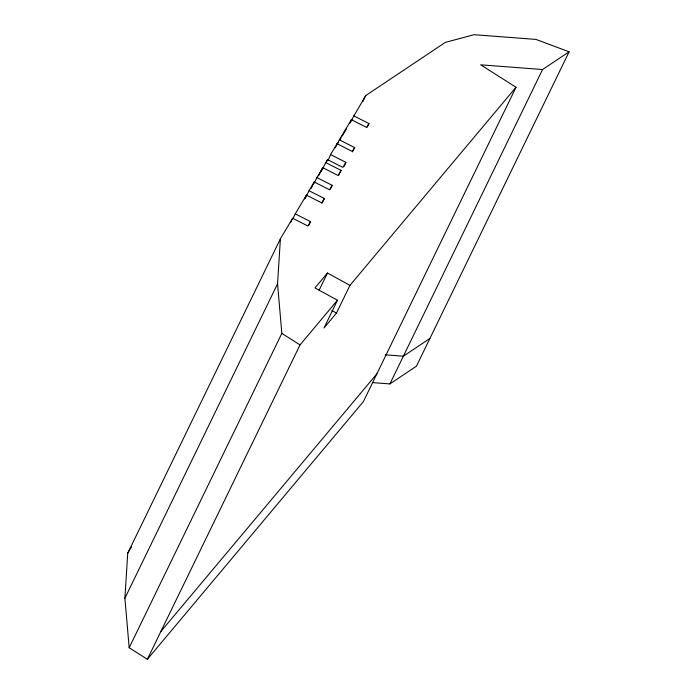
<?xml version="1.0" encoding="UTF-8"?>
<svg xmlns="http://www.w3.org/2000/svg" width="694" height="694" viewBox="0 0 694 694"><rect width="100%" height="100%" fill="white"/><g stroke="black" fill="none" stroke-linecap="round" stroke-linejoin="round"><path stroke-width="1.04" d="M353.662 115.82L368.982 123.575L366.666 127.453L351.346 119.698L351.034 120.895L365.721 95.572L445.348 42.386L474.089 34.7L535.968 39.411L569.106 51.807L542.561 69.53L480.682 64.82L516.015 87.262L363.361 401.653L147.362 659.3L129.179 647.754L124.894 598.211L127.739 553.187L280.402 238.797L292.634 218.263L307.954 226.018L310.565 221.638L295.245 213.873L292.946 218.619M129.179 647.754L281.842 333.372L277.557 283.82L280.402 238.797M336.443 145.167L337.041 143.719L352.361 151.474L354.669 147.596L339.349 139.841L336.607 145.02M328.062 160.514L330.561 154.589L337.041 143.719M344.215 166.3L345.881 162.344L330.561 154.589M326.744 161.563L327.568 159.62L342.888 167.375L345.881 162.344M290.821 222.011L292.634 218.263M304.579 198.909L306.427 195.118L321.747 202.874L324.358 198.493L309.038 190.737L305.395 198.224M311.007 188.647L314.235 182.002L329.555 189.757L332.192 185.333L316.872 177.577L322.762 167.696L338.082 175.452L341.101 170.386L325.781 162.63L321.365 171.184M314.104 183.277L317.011 177.291M362.884 101.411L365.721 95.572M124.894 598.211L277.557 283.82M308.726 225.429L310.565 221.638M322.077 203.177L324.358 198.493M330.344 189.132L332.192 185.333M319.101 290.239L327.464 273.028L349.958 285.347L516.015 87.262M147.362 659.3L300.016 344.909L337.475 300.233L314.972 287.923L327.464 273.028M337.475 300.233L324.003 327.967L336.486 313.081L349.958 285.347M372.834 382.62L389.898 383.921L542.561 69.53M569.106 51.807L416.443 366.189L389.898 383.921M338.646 175.14L341.101 170.386M318.555 175.842L322.762 167.696M367.23 126.959L368.982 123.575M352.387 151.917L354.669 147.596M295.245 213.873L306.427 195.118M309.038 190.737L314.235 182.002M325.781 162.63L327.568 159.62M339.349 139.841L351.346 119.698M335.159 147.874L336.243 146.052M337.327 144.231L338.412 142.409M340.034 139.676L341.118 137.863M342.203 136.041L346.54 128.754M349.793 123.298L351.962 119.654M127.739 553.187L131.626 546.672M160.826 631.566L376.825 373.91M429.916 338.455L403.37 356.187L385.231 354.808M331.801 310.513L336.486 313.081M281.842 333.372L300.016 344.909"/></g></svg>
